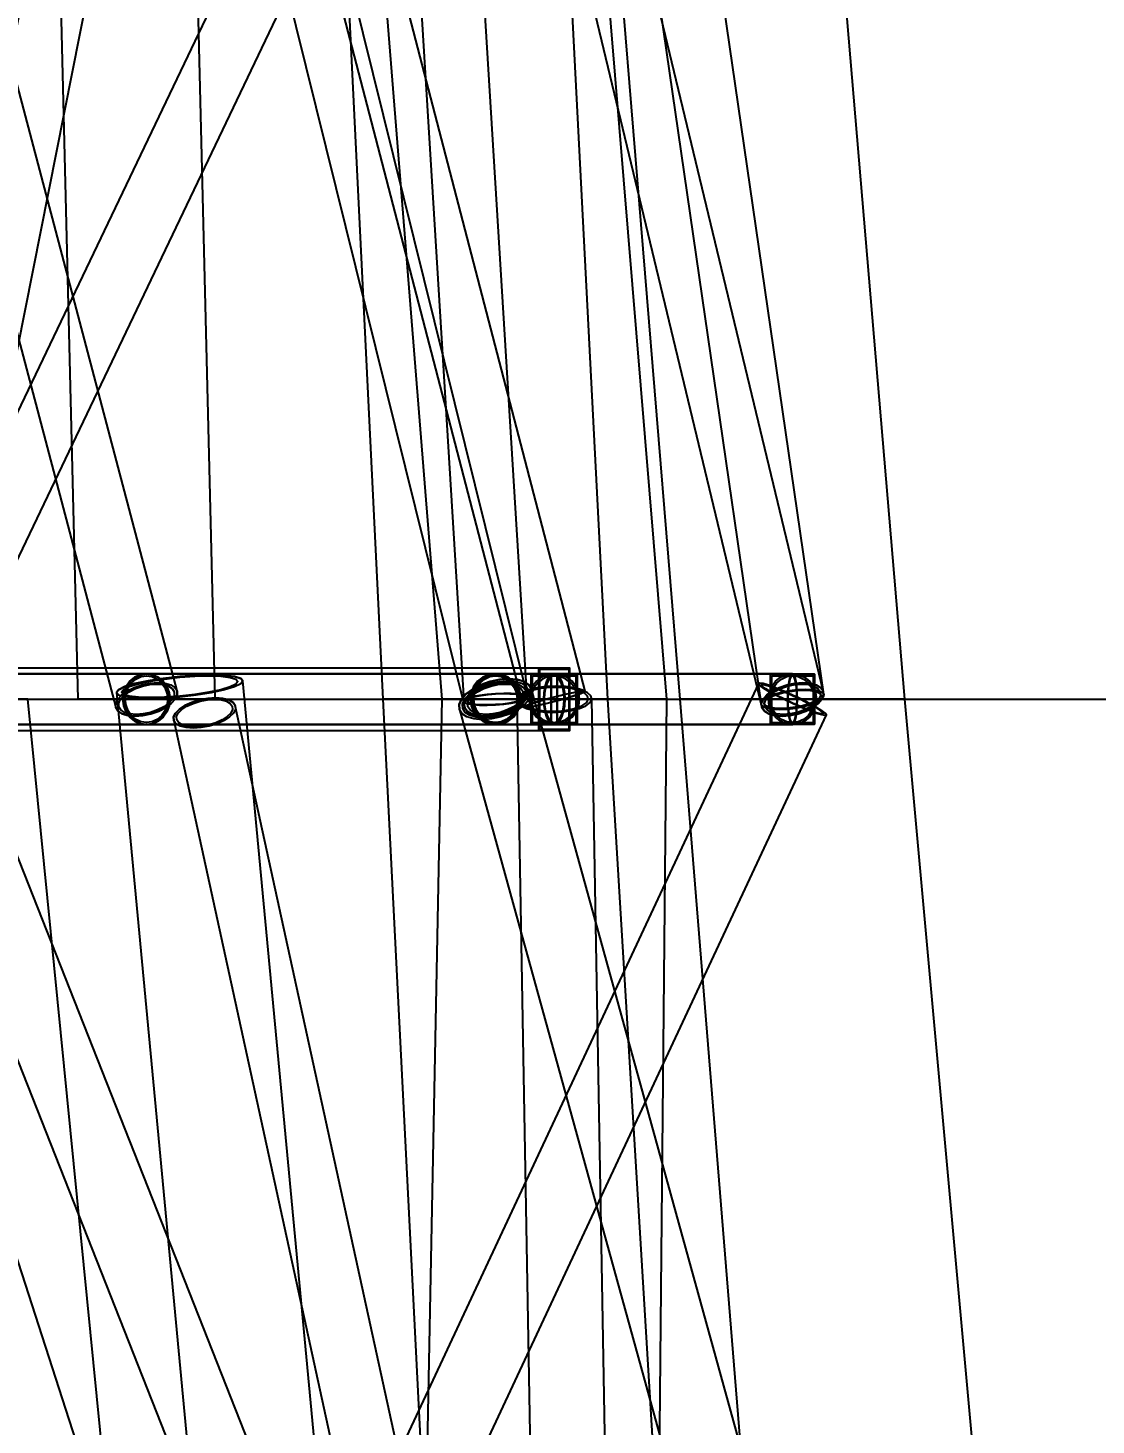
# Model space of a CAD drawing. Header units: millimetres. Extents: x -35150 to 1012618, y -518 to 497000.
# Drawn here: x 23409 to 31952, y 44193 to 55371 of the extents above; entities that cross this region are included whole.
import ezdxf

# ---------------------------------------------------------------- set-up
doc = ezdxf.new("R2010")
doc.units = ezdxf.units.MM
doc.layers.add('D-STR-DIM', color=7, linetype='Continuous', lineweight=13)
doc.layers.add('D-STR-STRC', color=7, linetype='Continuous', lineweight=25)
doc.styles.add('OpenSansCondensed-Light', font='OpenSansCondensed-Light.ttf')
doc.styles.add('TOWER_UNICODE', font='Arial Unicode.ttf')
doc.dimstyles.new('EZDXF', dxfattribs={"dimtxt": 0.25, "dimasz": 0.175, "dimexe": 0.375, "dimexo": 0.125, "dimgap": 0.1, "dimtad": 1, "dimlfac": 100, "dimzin": 12, "dimdsep": 46, "dimtxsty": 'OpenSansCondensed-Light', "dimblk": 'ARCHTICK', "dimcen": 2.5, "dimazin": 3, "dimtfac": 0.5, "dimtmove": 2, "dimatfit": 3})

# ---------------------------------------------------------------- blocks, each defined once
blk = doc.blocks.new('_ARCHTICK')
at = {"color": 0, "linetype": 'BYBLOCK', "const_width": 0.15}
blk.add_lwpolyline([(-0.5, -0.5), (0.5, 0.5)], dxfattribs=at)

msp = doc.modelspace()

# ---------------------------------------------------------------- linework, layer by layer
at = {"layer": 'D-STR-STRC'}
for points in [[(20869.8, 74936.4), (27373, 49936.4), (27381.3, 49933.9), (27405.9, 49935.9), (27445, 49942.4), (27495.9, 49952.7), (27555.2, 49966.3), (27618.8, 49982.1), (27682.4, 49999.2), (27741.7, 50016.3), (27792.7, 50032.4), (27831.7, 50046.2), (27856.3, 50056.8), (27864.7, 50063.6), (21361.6, 75063.6)], [(27218.6, 75049), (22257.6, 50049), (22266.1, 50040.8), (22291, 50029.8), (22330.6, 50016.8), (22382.2, 50002.6), (22442.3, 49988.3), (22506.8, 49974.8), (22571.3, 49963), (22631.4, 49953.7), (22683, 49947.5), (22722.6, 49945), (22747.5, 49946.2), (22756, 49951), (27717, 74951)], [(25357.5, 74984.9), (26894.9, 49984.9), (26903.5, 49973.8), (26928.8, 49964.6), (26969.1, 49957.7), (27021.6, 49953.7), (27082.8, 49952.9), (27148.4, 49955.3), (27214, 49960.7), (27275.2, 49968.8), (27327.7, 49979.1), (27368, 49990.7), (27393.3, 50003), (27401.9, 50015.1), (25864.5, 75015.1)], [(25644.8, 74959.4), (29273.7, 49959.4), (29288.7, 49942.6), (29319.7, 49929.7), (29364.7, 49921.6), (29420.5, 49918.8), (29483.4, 49921.6), (29549, 49929.7), (29613, 49942.6), (29670.9, 49959.4), (29718.7, 49979), (29753.4, 50000), (29772.3, 50021), (29774.4, 50040.6), (26145.5, 75040.6)], [(28251.9, 62610), (22277.9, 50110), (22280.9, 50098.7), (22299.2, 50080.5), (22331.7, 50057), (22376.1, 50029.5), (22429.4, 50000), (22488, 49970.5), (22547.9, 49943), (22605, 49919.5), (22655.4, 49901.3), (22695.7, 49890), (22723, 49886.1), (22735.7, 49890), (28709.7, 62390)], [(20813.9, 62433), (24112, 49933), (24129.6, 49905.2), (24162.6, 49883.9), (24209, 49870.5), (24265.4, 49865.9), (24328, 49870.5), (24392.6, 49883.9), (24454.8, 49905.2), (24510.3, 49933), (24555.4, 49965.3), (24586.9, 50000), (24602.8, 50034.7), (24601.9, 50067), (21303.8, 62567)], [(23805.1, 62432.7), (26903.7, 49932.7), (26923.1, 49904.9), (26957.8, 49883.5), (27005.4, 49870.1), (27062.9, 49865.5), (27126.1, 49870.1), (27190.9, 49883.5), (27252.8, 49904.9), (27307.5, 49932.7), (27351.4, 49965.2), (27381.5, 50000), (27395.7, 50034.8), (27393.1, 50067.3), (24294.5, 62567.3)], [(26273.3, 62432.9), (29279.5, 49932.9), (29299.5, 49905.1), (29334.8, 49883.7), (29383, 49870.3), (29440.8, 49865.7), (29504.3, 49870.3), (29569.1, 49883.7), (29630.9, 49905.1), (29685.3, 49932.9), (29728.8, 49965.2), (29758.4, 50000), (29771.9, 50034.8), (29768.6, 50067.1), (26762.4, 62567.1)], [(21135, 49796.8), (24356.9, 49796.8), (24404.5, 49803.7), (24448.9, 49824), (24486.9, 49856.3), (24516.2, 49898.4), (24534.5, 49947.4), (24540.8, 50000), (24534.5, 50052.6), (24516.2, 50101.6), (24486.9, 50143.7), (24448.9, 50176), (24404.5, 50196.3), (24356.9, 50203.2), (21135, 50203.2)], [(22506.8, 49796.8), (27618.8, 49796.8), (27641.2, 49803.7), (27662.1, 49824), (27680, 49856.3), (27693.8, 49898.4), (27702.5, 49947.4), (27705.4, 50000), (27702.5, 50052.6), (27693.8, 50101.6), (27680, 50143.7), (27662.1, 50176), (27641.2, 50196.3), (27618.8, 50203.2), (22506.8, 50203.2)], [(22506.8, 49796.8), (29524.1, 49796.8), (29533.7, 49803.7), (29542.7, 49824), (29550.4, 49856.3), (29556.3, 49898.4), (29560, 49947.4), (29561.3, 50000), (29560, 50052.6), (29556.3, 50101.6), (29550.4, 50143.7), (29542.7, 50176), (29533.7, 50196.3), (29524.1, 50203.2), (22506.8, 50203.2)], [(22506.8, 49796.8), (29524.1, 49796.8), (29533.7, 49803.7), (29542.7, 49824), (29550.4, 49856.3), (29556.3, 49898.4), (29560, 49947.4), (29561.3, 50000), (29560, 50052.6), (29556.3, 50101.6), (29550.4, 50143.7), (29542.7, 50176), (29533.7, 50196.3), (29524.1, 50203.2), (22506.8, 50203.2)], [(26314.6, 37546.4), (25128.1, 50146.4), (25110.8, 50166.1), (25060.3, 50181.3), (24979.9, 50190.9), (24875.2, 50194.3), (24753.2, 50191.4), (24622.3, 50182.2), (24491.3, 50167.4), (24369.4, 50148), (24264.6, 50125.3), (24184.2, 50100.9), (24133.7, 50076.5), (24116.4, 50053.6), (25303, 37453.6)], [(25819.5, 37784.1), (21872, 50015.3), (21854.9, 50046.1), (21822.4, 50069.8), (21776.8, 50084.6), (21721.1, 50089.7), (21659.1, 50084.6), (21595.1, 50069.8), (21533.5, 50046.1), (21478.3, 50015.3), (21433.4, 49979.4), (21401.9, 49940.9), (21385.9, 49902.4), (21386.4, 49866.5), (25333.9, 37635.3)], [(27716.4, 37605.2), (22786.6, 50105.2), (22778.1, 50117.3), (22751.2, 50121.4), (22707.6, 50117.3), (22650.3, 50105.2), (22583.3, 50085.9), (22511, 50060.7), (22438.4, 50031.4), (22370.5, 50000), (22311.9, 49968.6), (22266.6, 49939.3), (22237.6, 49914.1), (22227, 49894.8), (27156.8, 37394.8)], [(23954.7, 37374.4), (29796.2, 49874.4), (29787.1, 49887.4), (29760.2, 49908), (29717.1, 49935), (29660.9, 49966.3), (29595.4, 50000), (29525, 50033.7), (29454.5, 50065), (29388.8, 50092), (29332.3, 50112.6), (29288.9, 50125.6), (29261.5, 50130.1), (29252, 50125.6), (23410.5, 37625.6)], [(30886.2, 37581.7), (27437, 50081.7), (27416, 50115.6), (27376.7, 50141.5), (27321.9, 50157.9), (27255.3, 50163.4), (27181.3, 50157.9), (27105.2, 50141.5), (27031.9, 50115.6), (26966.6, 50081.7), (26913.7, 50042.3), (26876.8, 50000), (26858.4, 49957.7), (26859.8, 49918.3), (30308.9, 37418.3)], [(28140.7, 37500), (27918.5, 50000), (27911.7, 50027.2), (27885, 50052.6), (27840.1, 50074.4), (27780.2, 50091.1), (27709.3, 50101.6), (27632.2, 50105.2), (27554.1, 50101.6), (27480.5, 50091.1), (27416.4, 50074.4), (27366, 50052.6), (27332.8, 50027.2), (27319.1, 50000), (27541.4, 37500)], [(27705.4, 37860.4), (25067.1, 49949.9), (25048.9, 49975), (25015.1, 49994.2), (24968, 50006.2), (24910.9, 50010.3), (24847.7, 50006.2), (24782.7, 49994.2), (24720.2, 49975), (24664.6, 49949.9), (24619.6, 49920.8), (24588.4, 49889.5), (24572.9, 49858.3), (24574.4, 49829.1), (27212.7, 37739.6)]]:
    msp.add_lwpolyline(points, dxfattribs=at)
for points in [[(23501, 62500), (23806.9, 50000), (24906.9, 50000), (24598.6, 62500)], [(25634.4, 62500), (26248.4, 50000), (28048.4, 50000), (27401.3, 62500)], [(25716.3, 62500), (26718.8, 50000), (28518.8, 50000), (27483.3, 62500)], [(27597.3, 62500), (28624.1, 50000), (30424.1, 50000), (29364.3, 62500)], [(5244.4, 49750), (27743.8, 49750), (27743.8, 50250), (5244.4, 50250)], [(13803.1, 49800), (27643, 49800), (27643, 50200), (13803.1, 50200)], [(21994.9, 49800), (27802.8, 49800), (27802.8, 50200), (21994.9, 50200)], [(22002.2, 49800), (29700.9, 49800), (29700.9, 50200), (22002.2, 50200)], [(24622.3, 50017.8), (24491.3, 50008.6), (24369.4, 50005.7), (24264.6, 50009.1), (24184.2, 50018.7), (24133.7, 50033.9), (24116.4, 50053.6), (24133.7, 50076.5), (24184.2, 50100.9), (24264.6, 50125.3), (24369.4, 50148), (24491.3, 50167.4), (24622.3, 50182.2), (24753.2, 50191.4), (24875.2, 50194.3), (24979.9, 50190.9), (25060.3, 50181.3), (25110.8, 50166.1), (25128.1, 50146.4), (25110.8, 50123.5), (25060.3, 50099.1), (24979.9, 50074.7), (24875.2, 50052), (24753.2, 50032.6)], [(24168.8, 50000), (24175.2, 49947.4), (24194, 49898.4), (24223.9, 49856.3), (24262.9, 49824), (24308.2, 49803.7), (24356.9, 49796.8), (27148.4, 49796.8), (27197.1, 49803.7), (27242.5, 49824), (27281.4, 49856.3), (27311.3, 49898.4), (27330.1, 49947.4), (27336.6, 50000), (27330.1, 50052.6), (27311.3, 50101.6), (27281.4, 50143.7), (27242.5, 50176), (27197.1, 50196.3), (27148.4, 50203.2), (24356.9, 50203.2), (24308.2, 50196.3), (24262.9, 50176), (24223.9, 50143.7), (24194, 50101.6), (24175.2, 50052.6)], [(24545.1, 50000), (24538.7, 49947.4), (24519.9, 49898.4), (24490, 49856.3), (24451, 49824), (24405.6, 49803.7), (24356.9, 49796.8), (24308.2, 49803.7), (24262.9, 49824), (24223.9, 49856.3), (24194, 49898.4), (24175.2, 49947.4), (24168.8, 50000), (24175.2, 50052.6), (24194, 50101.6), (24223.9, 50143.7), (24262.9, 50176), (24308.2, 50196.3), (24356.9, 50203.2), (24405.6, 50196.3), (24451, 50176), (24490, 50143.7), (24519.9, 50101.6), (24538.7, 50052.6)], [(24540.8, 50000), (24534.5, 49947.4), (24516.2, 49898.4), (24486.9, 49856.3), (24448.9, 49824), (24404.5, 49803.7), (24356.9, 49796.8), (24309.4, 49803.7), (24265, 49824), (24226.9, 49856.3), (24197.7, 49898.4), (24179.4, 49947.4), (24173.1, 50000), (24179.4, 50052.6), (24197.7, 50101.6), (24226.9, 50143.7), (24265, 50176), (24309.4, 50196.3), (24356.9, 50203.2), (24404.5, 50196.3), (24448.9, 50176), (24486.9, 50143.7), (24516.2, 50101.6), (24534.5, 50052.6)], [(26945.9, 50000), (26952.8, 49947.4), (26973, 49898.4), (27005.2, 49856.3), (27047.2, 49824), (27096, 49803.7), (27148.4, 49796.8), (27618.8, 49796.8), (27671.2, 49803.7), (27720.1, 49824), (27762, 49856.3), (27794.2, 49898.4), (27814.4, 49947.4), (27821.3, 50000), (27814.4, 50052.6), (27794.2, 50101.6), (27762, 50143.7), (27720.1, 50176), (27671.2, 50196.3), (27618.8, 50203.2), (27148.4, 50203.2), (27096, 50196.3), (27047.2, 50176), (27005.2, 50143.7), (26973, 50101.6), (26952.8, 50052.6)], [(26945.9, 50000), (26952.8, 49947.4), (26973, 49898.4), (27005.2, 49856.3), (27047.2, 49824), (27096, 49803.7), (27148.4, 49796.8), (27200.8, 49803.7), (27249.7, 49824), (27291.6, 49856.3), (27323.8, 49898.4), (27344, 49947.4), (27350.9, 50000), (27344, 50052.6), (27323.8, 50101.6), (27291.6, 50143.7), (27249.7, 50176), (27200.8, 50196.3), (27148.4, 50203.2), (27096, 50196.3), (27047.2, 50176), (27005.2, 50143.7), (26973, 50101.6), (26952.8, 50052.6)], [(26956.8, 50000), (26963.3, 49947.4), (26982.5, 49898.4), (27012.9, 49856.3), (27052.6, 49824), (27098.8, 49803.7), (27148.4, 49796.8), (29524.1, 49796.8), (29573.7, 49803.7), (29619.9, 49824), (29659.6, 49856.3), (29690, 49898.4), (29709.2, 49947.4), (29715.7, 50000), (29709.2, 50052.6), (29690, 50101.6), (29659.6, 50143.7), (29619.9, 50176), (29573.7, 50196.3), (29524.1, 50203.2), (27148.4, 50203.2), (27098.8, 50196.3), (27052.6, 50176), (27012.9, 50143.7), (26982.5, 50101.6), (26963.3, 50052.6)], [(27340, 50000), (27333.5, 49947.4), (27314.4, 49898.4), (27283.9, 49856.3), (27244.2, 49824), (27198, 49803.7), (27148.4, 49796.8), (27098.8, 49803.7), (27052.6, 49824), (27012.9, 49856.3), (26982.5, 49898.4), (26963.3, 49947.4), (26956.8, 50000), (26963.3, 50052.6), (26982.5, 50101.6), (27012.9, 50143.7), (27052.6, 50176), (27098.8, 50196.3), (27148.4, 50203.2), (27198, 50196.3), (27244.2, 50176), (27283.9, 50143.7), (27314.4, 50101.6), (27333.5, 50052.6)], [(26956.8, 50000), (26963.3, 49947.4), (26982.5, 49898.4), (27012.9, 49856.3), (27052.6, 49824), (27098.8, 49803.7), (27148.4, 49796.8), (29524.1, 49796.8), (29573.7, 49803.7), (29619.9, 49824), (29659.6, 49856.3), (29690, 49898.4), (29709.2, 49947.4), (29715.7, 50000), (29709.2, 50052.6), (29690, 50101.6), (29659.6, 50143.7), (29619.9, 50176), (29573.7, 50196.3), (29524.1, 50203.2), (27148.4, 50203.2), (27098.8, 50196.3), (27052.6, 50176), (27012.9, 50143.7), (26982.5, 50101.6), (26963.3, 50052.6)], [(27340, 50000), (27333.5, 49947.4), (27314.4, 49898.4), (27283.9, 49856.3), (27244.2, 49824), (27198, 49803.7), (27148.4, 49796.8), (27098.8, 49803.7), (27052.6, 49824), (27012.9, 49856.3), (26982.5, 49898.4), (26963.3, 49947.4), (26956.8, 50000), (26963.3, 50052.6), (26982.5, 50101.6), (27012.9, 50143.7), (27052.6, 50176), (27098.8, 50196.3), (27148.4, 50203.2), (27198, 50196.3), (27244.2, 50176), (27283.9, 50143.7), (27314.4, 50101.6), (27333.5, 50052.6)], [(27336.6, 50000), (27330.1, 49947.4), (27311.3, 49898.4), (27281.4, 49856.3), (27242.5, 49824), (27197.1, 49803.7), (27148.4, 49796.8), (27099.7, 49803.7), (27054.3, 49824), (27015.4, 49856.3), (26985.5, 49898.4), (26966.7, 49947.4), (26960.3, 50000), (26966.7, 50052.6), (26985.5, 50101.6), (27015.4, 50143.7), (27054.3, 50176), (27099.7, 50196.3), (27148.4, 50203.2), (27197.1, 50196.3), (27242.5, 50176), (27281.4, 50143.7), (27311.3, 50101.6), (27330.1, 50052.6)], [(27416.3, 50000), (27423.2, 49947.4), (27443.4, 49898.4), (27475.6, 49856.3), (27517.6, 49824), (27566.4, 49803.7), (27618.8, 49796.8), (27671.2, 49803.7), (27720.1, 49824), (27762, 49856.3), (27794.2, 49898.4), (27814.4, 49947.4), (27821.3, 50000), (27814.4, 50052.6), (27794.2, 50101.6), (27762, 50143.7), (27720.1, 50176), (27671.2, 50196.3), (27618.8, 50203.2), (27566.4, 50196.3), (27517.6, 50176), (27475.6, 50143.7), (27443.4, 50101.6), (27423.2, 50052.6)], [(27434.8, 50200), (27802.8, 50200), (27802.8, 49800), (27434.8, 49800)], [(27743.8, 50250), (27493.8, 50250), (27493.8, 49750), (27743.8, 49750)], [(27737.8, 50238), (27499.8, 50238), (27499.8, 49762), (27737.8, 49762)], [(27532.2, 50000), (27535.2, 49947.4), (27543.8, 49898.4), (27557.6, 49856.3), (27575.5, 49824), (27596.4, 49803.7), (27618.8, 49796.8), (27641.2, 49803.7), (27662.1, 49824), (27680, 49856.3), (27693.8, 49898.4), (27702.5, 49947.4), (27705.4, 50000), (27702.5, 50052.6), (27693.8, 50101.6), (27680, 50143.7), (27662.1, 50176), (27641.2, 50196.3), (27618.8, 50203.2), (27596.4, 50196.3), (27575.5, 50176), (27557.6, 50143.7), (27543.8, 50101.6), (27535.2, 50052.6)], [(27594.6, 50200), (27643, 50200), (27643, 49800), (27594.6, 49800)], [(29715.7, 50000), (29709.2, 49947.4), (29690, 49898.4), (29659.6, 49856.3), (29619.9, 49824), (29573.7, 49803.7), (29524.1, 49796.8), (29474.5, 49803.7), (29428.3, 49824), (29388.6, 49856.3), (29358.1, 49898.4), (29339, 49947.4), (29332.4, 50000), (29339, 50052.6), (29358.1, 50101.6), (29388.6, 50143.7), (29428.3, 50176), (29474.5, 50196.3), (29524.1, 50203.2), (29573.7, 50196.3), (29619.9, 50176), (29659.6, 50143.7), (29690, 50101.6), (29709.2, 50052.6)], [(29715.7, 50000), (29709.2, 49947.4), (29690, 49898.4), (29659.6, 49856.3), (29619.9, 49824), (29573.7, 49803.7), (29524.1, 49796.8), (29474.5, 49803.7), (29428.3, 49824), (29388.6, 49856.3), (29358.1, 49898.4), (29339, 49947.4), (29332.4, 50000), (29339, 50052.6), (29358.1, 50101.6), (29388.6, 50143.7), (29428.3, 50176), (29474.5, 50196.3), (29524.1, 50203.2), (29573.7, 50196.3), (29619.9, 50176), (29659.6, 50143.7), (29690, 50101.6), (29709.2, 50052.6)], [(29347.3, 50200), (29700.9, 50200), (29700.9, 49800), (29347.3, 49800)], [(29561.3, 50000), (29560, 49947.4), (29556.3, 49898.4), (29550.4, 49856.3), (29542.7, 49824), (29533.7, 49803.7), (29524.1, 49796.8), (29514.4, 49803.7), (29505.4, 49824), (29497.7, 49856.3), (29491.8, 49898.4), (29488.1, 49947.4), (29486.8, 50000), (29488.1, 50052.6), (29491.8, 50101.6), (29497.7, 50143.7), (29505.4, 50176), (29514.4, 50196.3), (29524.1, 50203.2), (29533.7, 50196.3), (29542.7, 50176), (29550.4, 50143.7), (29556.3, 50101.6), (29560, 50052.6)], [(29561.3, 50000), (29560, 49947.4), (29556.3, 49898.4), (29550.4, 49856.3), (29542.7, 49824), (29533.7, 49803.7), (29524.1, 49796.8), (29514.4, 49803.7), (29505.4, 49824), (29497.7, 49856.3), (29491.8, 49898.4), (29488.1, 49947.4), (29486.8, 50000), (29488.1, 50052.6), (29491.8, 50101.6), (29497.7, 50143.7), (29505.4, 50176), (29514.4, 50196.3), (29524.1, 50203.2), (29533.7, 50196.3), (29542.7, 50176), (29550.4, 50143.7), (29556.3, 50101.6), (29560, 50052.6)], [(24586.9, 50000), (24555.4, 49965.3), (24510.3, 49933), (24454.8, 49905.2), (24392.6, 49883.9), (24328, 49870.5), (24265.4, 49865.9), (24209, 49870.5), (24162.6, 49883.9), (24129.6, 49905.2), (24112, 49933), (24111.1, 49965.3), (24127, 50000), (24158.5, 50034.7), (24203.6, 50067), (24259.1, 50094.8), (24321.3, 50116.1), (24385.9, 50129.5), (24448.5, 50134.1), (24504.9, 50129.5), (24551.2, 50116.1), (24584.3, 50094.8), (24601.9, 50067), (24602.8, 50034.7)], [(24564.3, 50000), (24535.8, 49968.7), (24495.2, 49939.6), (24445.2, 49914.5), (24389.1, 49895.3), (24330.8, 49883.2), (24274.4, 49879.1), (24223.5, 49883.2), (24181.8, 49895.3), (24151.9, 49914.5), (24136.1, 49939.6), (24135.3, 49968.7), (24149.6, 50000), (24178, 50031.3), (24218.7, 50060.4), (24268.7, 50085.5), (24324.8, 50104.7), (24383, 50116.8), (24439.5, 50120.9), (24490.4, 50116.8), (24532.1, 50104.7), (24561.9, 50085.5), (24577.8, 50060.4), (24578.6, 50031.3)], [(24622.3, 50024.3), (24501.7, 50015.8), (24389.3, 50013.1), (24292.8, 50016.3), (24218.7, 50025.1), (24172.1, 50039.1), (24156.3, 50057.3), (24172.1, 50078.3), (24218.7, 50100.8), (24292.8, 50123.3), (24389.3, 50144.2), (24501.7, 50162.1), (24622.3, 50175.7), (24742.9, 50184.2), (24855.3, 50186.9), (24951.8, 50183.7), (25025.8, 50174.9), (25072.4, 50160.9), (25088.3, 50142.7), (25072.4, 50121.7), (25025.8, 50099.2), (24951.8, 50076.7), (24855.3, 50055.8), (24742.9, 50037.9)], [(24530.3, 50000), (24524.4, 49951.5), (24507.1, 49906.4), (24479.5, 49867.6), (24443.6, 49837.9), (24401.8, 49819.2), (24356.9, 49812.8), (24312.1, 49819.2), (24270.3, 49837.9), (24234.4, 49867.6), (24206.8, 49906.4), (24189.5, 49951.5), (24183.6, 50000), (24189.5, 50048.5), (24206.8, 50093.6), (24234.4, 50132.4), (24270.3, 50162.1), (24312.1, 50180.8), (24356.9, 50187.2), (24401.8, 50180.8), (24443.6, 50162.1), (24479.5, 50132.4), (24507.1, 50093.6), (24524.4, 50048.5)], [(24526.3, 50000), (24520.5, 49951.5), (24503.6, 49906.4), (24476.7, 49867.6), (24441.6, 49837.9), (24400.8, 49819.2), (24356.9, 49812.8), (24313.1, 49819.2), (24272.3, 49837.9), (24237.2, 49867.6), (24210.3, 49906.4), (24193.3, 49951.5), (24187.6, 50000), (24193.3, 50048.5), (24210.3, 50093.6), (24237.2, 50132.4), (24272.3, 50162.1), (24313.1, 50180.8), (24356.9, 50187.2), (24400.8, 50180.8), (24441.6, 50162.1), (24476.7, 50132.4), (24503.6, 50093.6), (24520.5, 50048.5)], [(27420, 50000), (27383.1, 49957.7), (27330.2, 49918.3), (27264.9, 49884.4), (27191.7, 49858.5), (27115.5, 49842.1), (27041.5, 49836.6), (26974.9, 49842.1), (26920.1, 49858.5), (26880.8, 49884.4), (26859.8, 49918.3), (26858.4, 49957.7), (26876.8, 50000), (26913.7, 50042.3), (26966.6, 50081.7), (27031.9, 50115.6), (27105.2, 50141.5), (27181.3, 50157.9), (27255.3, 50163.4), (27321.9, 50157.9), (27376.7, 50141.5), (27416, 50115.6), (27437, 50081.7), (27438.4, 50042.3)], [(27394.6, 50000), (27361.2, 49961.7), (27313.2, 49925.9), (27254, 49895.2), (27187.6, 49871.7), (27118.5, 49856.9), (27051.5, 49851.8), (26991.1, 49856.9), (26941.4, 49871.7), (26905.8, 49895.2), (26886.7, 49925.9), (26885.5, 49961.7), (26902.2, 50000), (26935.6, 50038.3), (26983.6, 50074.1), (27042.8, 50104.8), (27109.2, 50128.3), (27178.3, 50143.1), (27245.3, 50148.2), (27305.7, 50143.1), (27355.4, 50128.3), (27391, 50104.8), (27410.1, 50074.1), (27411.3, 50038.3)], [(27381.5, 50000), (27351.4, 49965.2), (27307.5, 49932.7), (27252.8, 49904.9), (27190.9, 49883.5), (27126.1, 49870.1), (27062.9, 49865.5), (27005.4, 49870.1), (26957.8, 49883.5), (26923.1, 49904.9), (26903.7, 49932.7), (26901.1, 49965.2), (26915.3, 50000), (26945.4, 50034.8), (26989.3, 50067.3), (27044.1, 50095.1), (27105.9, 50116.5), (27170.7, 50129.9), (27234, 50134.5), (27291.4, 50129.9), (27339.1, 50116.5), (27373.7, 50095.1), (27393.1, 50067.3), (27395.7, 50034.8)], [(27358.6, 50000), (27331.5, 49968.6), (27291.9, 49939.4), (27242.5, 49914.2), (27186.7, 49895), (27128.3, 49882.9), (27071.3, 49878.7), (27019.5, 49882.9), (26976.5, 49895), (26945.3, 49914.2), (26927.8, 49939.4), (26925.4, 49968.6), (26938.2, 50000), (26965.4, 50031.4), (27005, 50060.6), (27054.3, 50085.8), (27110.1, 50105), (27168.5, 50117.1), (27225.5, 50121.3), (27277.3, 50117.1), (27320.3, 50105), (27351.6, 50085.8), (27369, 50060.6), (27371.4, 50031.4)], [(26961.9, 50000), (26968.2, 49951.5), (26986.8, 49906.4), (27016.5, 49867.6), (27055.1, 49837.9), (27100.1, 49819.2), (27148.4, 49812.8), (27196.7, 49819.2), (27241.7, 49837.9), (27280.3, 49867.6), (27310, 49906.4), (27328.6, 49951.5), (27335, 50000), (27328.6, 50048.5), (27310, 50093.6), (27280.3, 50132.4), (27241.7, 50162.1), (27196.7, 50180.8), (27148.4, 50187.2), (27100.1, 50180.8), (27055.1, 50162.1), (27016.5, 50132.4), (26986.8, 50093.6), (26968.2, 50048.5)], [(27324.9, 50000), (27318.9, 49951.5), (27301.3, 49906.4), (27273.2, 49867.6), (27236.7, 49837.9), (27194.1, 49819.2), (27148.4, 49812.8), (27102.7, 49819.2), (27060.1, 49837.9), (27023.6, 49867.6), (26995.5, 49906.4), (26977.9, 49951.5), (26971.9, 50000), (26977.9, 50048.5), (26995.5, 50093.6), (27023.6, 50132.4), (27060.1, 50162.1), (27102.7, 50180.8), (27148.4, 50187.2), (27194.1, 50180.8), (27236.7, 50162.1), (27273.2, 50132.4), (27301.3, 50093.6), (27318.9, 50048.5)], [(27324.9, 50000), (27318.9, 49951.5), (27301.3, 49906.4), (27273.2, 49867.6), (27236.7, 49837.9), (27194.1, 49819.2), (27148.4, 49812.8), (27102.7, 49819.2), (27060.1, 49837.9), (27023.6, 49867.6), (26995.5, 49906.4), (26977.9, 49951.5), (26971.9, 50000), (26977.9, 50048.5), (26995.5, 50093.6), (27023.6, 50132.4), (27060.1, 50162.1), (27102.7, 50180.8), (27148.4, 50187.2), (27194.1, 50180.8), (27236.7, 50162.1), (27273.2, 50132.4), (27301.3, 50093.6), (27318.9, 50048.5)], [(27321.7, 50000), (27315.8, 49951.5), (27298.5, 49906.4), (27271, 49867.6), (27235.1, 49837.9), (27193.3, 49819.2), (27148.4, 49812.8), (27103.5, 49819.2), (27061.7, 49837.9), (27025.8, 49867.6), (26998.3, 49906.4), (26981, 49951.5), (26975.1, 50000), (26981, 50048.5), (26998.3, 50093.6), (27025.8, 50132.4), (27061.7, 50162.1), (27103.5, 50180.8), (27148.4, 50187.2), (27193.3, 50180.8), (27235.1, 50162.1), (27271, 50132.4), (27298.5, 50093.6), (27315.8, 50048.5)], [(27319.1, 50000), (27325.9, 49972.8), (27352.6, 49947.4), (27397.5, 49925.6), (27457.4, 49908.9), (27528.4, 49898.4), (27605.5, 49894.8), (27683.5, 49898.4), (27757.1, 49908.9), (27821.3, 49925.6), (27871.7, 49947.4), (27904.8, 49972.8), (27918.5, 50000), (27911.7, 50027.2), (27885, 50052.6), (27840.1, 50074.4), (27780.2, 50091.1), (27709.3, 50101.6), (27632.2, 50105.2), (27554.1, 50101.6), (27480.5, 50091.1), (27416.4, 50074.4), (27366, 50052.6), (27332.8, 50027.2)], [(27347.1, 50000), (27353.2, 49975.3), (27377.5, 49952.3), (27418.1, 49932.6), (27472.5, 49917.4), (27536.8, 49907.9), (27606.7, 49904.7), (27677.4, 49907.9), (27744.2, 49917.4), (27802.4, 49932.6), (27848.1, 49952.3), (27878.1, 49975.3), (27890.5, 50000), (27884.4, 50024.7), (27860.2, 50047.7), (27819.5, 50067.4), (27765.1, 50082.6), (27700.8, 50092.1), (27630.9, 50095.3), (27560.2, 50092.1), (27493.4, 50082.6), (27435.2, 50067.4), (27389.6, 50047.7), (27359.5, 50024.7)], [(27432.3, 50000), (27438.6, 49951.5), (27457.3, 49906.4), (27486.9, 49867.6), (27525.5, 49837.9), (27570.5, 49819.2), (27618.8, 49812.8), (27667.1, 49819.2), (27712.1, 49837.9), (27750.7, 49867.6), (27780.4, 49906.4), (27799, 49951.5), (27805.4, 50000), (27799, 50048.5), (27780.4, 50093.6), (27750.7, 50132.4), (27712.1, 50162.1), (27667.1, 50180.8), (27618.8, 50187.2), (27570.5, 50180.8), (27525.5, 50162.1), (27486.9, 50132.4), (27457.3, 50093.6), (27438.6, 50048.5)], [(27445.8, 50188), (27791.8, 50188), (27791.8, 49812), (27445.8, 49812)], [(27539, 50000), (27541.7, 49951.5), (27549.7, 49906.4), (27562.4, 49867.6), (27578.9, 49837.9), (27598.2, 49819.2), (27618.8, 49812.8), (27639.5, 49819.2), (27658.7, 49837.9), (27675.2, 49867.6), (27687.9, 49906.4), (27695.9, 49951.5), (27698.6, 50000), (27695.9, 50048.5), (27687.9, 50093.6), (27675.2, 50132.4), (27658.7, 50162.1), (27639.5, 50180.8), (27618.8, 50187.2), (27598.2, 50180.8), (27578.9, 50162.1), (27562.4, 50132.4), (27549.7, 50093.6), (27541.7, 50048.5)], [(27596.1, 50188), (27641.6, 50188), (27641.6, 49812), (27596.1, 49812)], [(29595.4, 50000), (29660.9, 49966.3), (29717.1, 49935), (29760.2, 49908), (29787.1, 49887.4), (29796.2, 49874.4), (29786.7, 49869.9), (29759.3, 49874.4), (29715.8, 49887.4), (29659.3, 49908), (29593.6, 49935), (29523.2, 49966.3), (29452.8, 50000), (29387.2, 50033.7), (29331, 50065), (29288, 50092), (29261, 50112.6), (29252, 50125.6), (29261.5, 50130.1), (29288.9, 50125.6), (29332.3, 50112.6), (29388.8, 50092), (29454.5, 50065), (29525, 50033.7)], [(29753.4, 50000), (29718.7, 49979), (29670.9, 49959.4), (29613, 49942.6), (29549, 49929.7), (29483.4, 49921.6), (29420.5, 49918.8), (29364.7, 49921.6), (29319.7, 49929.7), (29288.7, 49942.6), (29273.7, 49959.4), (29275.8, 49979), (29294.8, 50000), (29329.4, 50021), (29377.3, 50040.6), (29435.2, 50057.4), (29499.1, 50070.3), (29564.7, 50078.4), (29627.6, 50081.2), (29683.4, 50078.4), (29728.4, 50070.3), (29759.4, 50057.4), (29774.4, 50040.6), (29772.3, 50021)], [(29758.4, 50000), (29728.8, 49965.2), (29685.3, 49932.9), (29630.9, 49905.1), (29569.1, 49883.7), (29504.3, 49870.3), (29440.8, 49865.7), (29383, 49870.3), (29334.8, 49883.7), (29299.5, 49905.1), (29279.5, 49932.9), (29276.2, 49965.2), (29289.8, 50000), (29319.3, 50034.8), (29362.8, 50067.1), (29417.3, 50094.9), (29479, 50116.3), (29543.9, 50129.7), (29607.3, 50134.3), (29665.1, 50129.7), (29713.3, 50116.3), (29748.6, 50094.9), (29768.6, 50067.1), (29771.9, 50034.8)], [(29588.7, 50000), (29648.1, 49969.5), (29699.1, 49941), (29738.1, 49916.6), (29762.6, 49897.9), (29770.8, 49886.1), (29762.2, 49882.1), (29737.3, 49886.1), (29697.9, 49897.9), (29646.7, 49916.6), (29587.1, 49941), (29523.2, 49969.5), (29459.4, 50000), (29400, 50030.5), (29349, 50059), (29310, 50083.4), (29285.6, 50102.1), (29277.4, 50113.9), (29286, 50117.9), (29310.8, 50113.9), (29350.2, 50102.1), (29401.4, 50083.4), (29461, 50059), (29524.9, 50030.5)], [(29735.3, 50000), (29708.7, 49968.7), (29669.5, 49939.5), (29620.3, 49914.4), (29564.7, 49895.2), (29506.2, 49883.1), (29449, 49878.9), (29396.9, 49883.1), (29353.4, 49895.2), (29321.6, 49914.4), (29303.6, 49939.5), (29300.6, 49968.7), (29312.8, 50000), (29339.5, 50031.3), (29378.7, 50060.5), (29427.8, 50085.6), (29483.5, 50104.8), (29541.9, 50116.9), (29599.1, 50121.1), (29651.2, 50116.9), (29694.7, 50104.8), (29726.5, 50085.6), (29744.5, 50060.5), (29747.5, 50031.3)], [(29700.6, 50000), (29694.6, 49951.5), (29676.9, 49906.4), (29648.9, 49867.6), (29612.3, 49837.9), (29569.8, 49819.2), (29524.1, 49812.8), (29478.4, 49819.2), (29435.8, 49837.9), (29399.2, 49867.6), (29371.2, 49906.4), (29353.6, 49951.5), (29347.5, 50000), (29353.6, 50048.5), (29371.2, 50093.6), (29399.2, 50132.4), (29435.8, 50162.1), (29478.4, 50180.8), (29524.1, 50187.2), (29569.8, 50180.8), (29612.3, 50162.1), (29648.9, 50132.4), (29676.9, 50093.6), (29694.6, 50048.5)], [(29700.6, 50000), (29694.6, 49951.5), (29676.9, 49906.4), (29648.9, 49867.6), (29612.3, 49837.9), (29569.8, 49819.2), (29524.1, 49812.8), (29478.4, 49819.2), (29435.8, 49837.9), (29399.2, 49867.6), (29371.2, 49906.4), (29353.6, 49951.5), (29347.5, 50000), (29353.6, 50048.5), (29371.2, 50093.6), (29399.2, 50132.4), (29435.8, 50162.1), (29478.4, 50180.8), (29524.1, 50187.2), (29569.8, 50180.8), (29612.3, 50162.1), (29648.9, 50132.4), (29676.9, 50093.6), (29694.6, 50048.5)], [(29357.9, 50188), (29690.2, 50188), (29690.2, 49812), (29357.9, 49812)], [(29558.4, 50000), (29557.2, 49951.5), (29553.8, 49906.4), (29548.3, 49867.6), (29541.2, 49837.9), (29532.9, 49819.2), (29524.1, 49812.8), (29515.2, 49819.2), (29506.9, 49837.9), (29499.8, 49867.6), (29494.4, 49906.4), (29490.9, 49951.5), (29489.8, 50000), (29490.9, 50048.5), (29494.4, 50093.6), (29499.8, 50132.4), (29506.9, 50162.1), (29515.2, 50180.8), (29524.1, 50187.2), (29532.9, 50180.8), (29541.2, 50162.1), (29548.3, 50132.4), (29553.8, 50093.6), (29557.2, 50048.5)], [(29558.4, 50000), (29557.2, 49951.5), (29553.8, 49906.4), (29548.3, 49867.6), (29541.2, 49837.9), (29532.9, 49819.2), (29524.1, 49812.8), (29515.2, 49819.2), (29506.9, 49837.9), (29499.8, 49867.6), (29494.4, 49906.4), (29490.9, 49951.5), (29489.8, 50000), (29490.9, 50048.5), (29494.4, 50093.6), (29499.8, 50132.4), (29506.9, 50162.1), (29515.2, 50180.8), (29524.1, 50187.2), (29532.9, 50180.8), (29541.2, 50162.1), (29548.3, 50132.4), (29553.8, 50093.6), (29557.2, 50048.5)], [(21606.8, 50000), (22720.1, 37500), (24645.1, 37500), (23406.8, 50000)], [(24906.9, 50000), (24888.2, 50000), (24833.3, 50000), (24745.9, 50000), (24631.9, 50000), (24499.3, 50000), (24356.9, 50000), (24214.6, 50000), (24081.9, 50000), (23968, 50000), (23880.6, 50000), (23825.7, 50000), (23806.9, 50000), (23825.7, 50000), (23880.6, 50000), (23968, 50000), (24081.9, 50000), (24214.6, 50000), (24356.9, 50000), (24499.3, 50000), (24631.9, 50000), (24745.9, 50000), (24833.3, 50000), (24888.2, 50000)], [(24881.9, 50000), (24864.1, 50000), (24811.6, 50000), (24728.2, 50000), (24619.4, 50000), (24492.8, 50000), (24356.9, 50000), (24221.1, 50000), (24094.4, 50000), (23985.7, 50000), (23902.3, 50000), (23849.8, 50000), (23831.9, 50000), (23849.8, 50000), (23902.3, 50000), (23985.7, 50000), (24094.4, 50000), (24221.1, 50000), (24356.9, 50000), (24492.8, 50000), (24619.4, 50000), (24728.2, 50000), (24811.6, 50000), (24864.1, 50000)], [(25053.1, 49889.5), (25021.9, 49858.3), (24976.9, 49829.1), (24921.3, 49804.1), (24858.8, 49784.9), (24793.8, 49772.9), (24730.6, 49768.7), (24673.5, 49772.9), (24626.5, 49784.9), (24592.7, 49804.1), (24574.4, 49829.1), (24572.9, 49858.3), (24588.4, 49889.5), (24619.6, 49920.8), (24664.6, 49949.9), (24720.2, 49975), (24782.7, 49994.2), (24847.7, 50006.2), (24910.9, 50010.3), (24968, 50006.2), (25015.1, 49994.2), (25048.9, 49975), (25067.1, 49949.9), (25068.6, 49920.8)], [(25030.3, 49889.5), (25002.1, 49861.3), (24961.5, 49835.1), (24911.4, 49812.5), (24855.1, 49795.2), (24796.4, 49784.3), (24739.4, 49780.6), (24688, 49784.3), (24645.6, 49795.2), (24615.1, 49812.5), (24598.7, 49835.1), (24597.3, 49861.3), (24611.2, 49889.5), (24639.4, 49917.7), (24680, 49944), (24730.1, 49966.5), (24786.4, 49983.9), (24845.1, 49994.7), (24902.1, 49998.4), (24953.5, 49994.7), (24995.9, 49983.9), (25026.4, 49966.5), (25042.9, 49944), (25044.2, 49917.7)], [(26248.4, 50000), (26878.5, 37500), (28803.5, 37500), (28048.4, 50000)], [(28048.4, 50000), (28017.7, 50000), (27927.8, 50000), (27784.8, 50000), (27598.4, 50000), (27381.3, 50000), (27148.4, 50000), (26915.5, 50000), (26698.4, 50000), (26512, 50000), (26369, 50000), (26279.1, 50000), (26248.4, 50000), (26279.1, 50000), (26369, 50000), (26512, 50000), (26698.4, 50000), (26915.5, 50000), (27148.4, 50000), (27381.3, 50000), (27598.4, 50000), (27784.8, 50000), (27927.8, 50000), (28017.7, 50000)], [(26474.1, 37500), (28399.1, 37500), (28518.8, 50000), (26718.8, 50000)], [(28518.8, 50000), (28488.1, 50000), (28398.2, 50000), (28255.2, 50000), (28068.8, 50000), (27851.7, 50000), (27618.8, 50000), (27385.9, 50000), (27168.8, 50000), (26982.4, 50000), (26839.4, 50000), (26749.5, 50000), (26718.8, 50000), (26749.5, 50000), (26839.4, 50000), (26982.4, 50000), (27168.8, 50000), (27385.9, 50000), (27618.8, 50000), (27851.7, 50000), (28068.8, 50000), (28255.2, 50000), (28398.2, 50000), (28488.1, 50000)], [(27148.4, 50044.7), (27082.8, 50039.3), (27021.6, 50031.2), (26969.1, 50020.9), (26928.8, 50009.3), (26903.5, 49997), (26894.9, 49984.9), (26903.5, 49973.8), (26928.8, 49964.6), (26969.1, 49957.7), (27021.6, 49953.7), (27082.8, 49952.9), (27148.4, 49955.3), (27214, 49960.7), (27275.2, 49968.8), (27327.7, 49979.1), (27368, 49990.7), (27393.3, 50003), (27401.9, 50015.1), (27393.3, 50026.2), (27368, 50035.4), (27327.7, 50042.3), (27275.2, 50046.3), (27214, 50047.1)], [(27148.4, 50040.3), (27089.2, 50035.4), (27034.1, 50028.1), (26986.8, 50018.9), (26950.4, 50008.4), (26927.6, 49997.3), (26919.8, 49986.4), (26927.6, 49976.4), (26950.4, 49968), (26986.8, 49961.9), (27034.1, 49958.3), (27089.2, 49957.5), (27148.4, 49959.7), (27207.6, 49964.6), (27262.7, 49971.9), (27310, 49981.1), (27346.4, 49991.6), (27369.2, 50002.7), (27377, 50013.6), (27369.2, 50023.6), (27346.4, 50032), (27310, 50038.1), (27262.7, 50041.7), (27207.6, 50042.5)], [(27618.8, 50017.9), (27555.2, 50000.8), (27495.9, 49983.7), (27445, 49967.6), (27405.9, 49953.8), (27381.3, 49943.2), (27373, 49936.4), (27381.3, 49933.9), (27405.9, 49935.9), (27445, 49942.4), (27495.9, 49952.7), (27555.2, 49966.3), (27618.8, 49982.1), (27682.4, 49999.2), (27741.7, 50016.3), (27792.7, 50032.4), (27831.7, 50046.2), (27856.3, 50056.8), (27864.7, 50063.6), (27856.3, 50066.1), (27831.7, 50064.1), (27792.7, 50057.6), (27741.7, 50047.3), (27682.4, 50033.7)], [(27618.8, 50016.1), (27561.4, 50000.7), (27508, 49985.3), (27462.1, 49970.8), (27426.8, 49958.4), (27404.7, 49948.8), (27397.1, 49942.6), (27404.7, 49940.4), (27426.8, 49942.3), (27462.1, 49948), (27508, 49957.4), (27561.4, 49969.6), (27618.8, 49983.9), (27676.2, 49999.3), (27729.6, 50014.7), (27775.5, 50029.2), (27810.8, 50041.6), (27832.9, 50051.2), (27840.5, 50057.4), (27832.9, 50059.6), (27810.8, 50057.7), (27775.5, 50052), (27729.6, 50042.6), (27676.2, 50030.4)], [(28624.1, 50000), (29635.1, 37500), (31560.1, 37500), (30424.1, 50000)], [(30424.1, 50000), (30393.4, 50000), (30303.5, 50000), (30160.5, 50000), (29974.1, 50000), (29757, 50000), (29524.1, 50000), (29291.1, 50000), (29074.1, 50000), (28887.7, 50000), (28744.6, 50000), (28654.7, 50000), (28624.1, 50000), (28654.7, 50000), (28744.6, 50000), (28887.7, 50000), (29074.1, 50000), (29291.1, 50000), (29524.1, 50000), (29757, 50000), (29974.1, 50000), (30160.5, 50000), (30303.5, 50000), (30393.4, 50000)], [(29730.8, 50000), (29699.6, 49981.1), (29656.4, 49963.4), (29604.2, 49948.2), (29546.6, 49936.6), (29487.4, 49929.3), (29430.7, 49926.8), (29380.4, 49929.3), (29339.9, 49936.6), (29311.9, 49948.2), (29298.4, 49963.4), (29300.2, 49981.1), (29317.3, 50000), (29348.5, 50018.9), (29391.7, 50036.6), (29443.9, 50051.8), (29501.6, 50063.4), (29560.7, 50070.7), (29617.4, 50073.2), (29667.7, 50070.7), (29708.3, 50063.4), (29736.3, 50051.8), (29749.8, 50036.6), (29747.9, 50018.9)]]:
    msp.add_lwpolyline(points, close=True, dxfattribs=at)

# ---------------------------------------------------------------- dimensions: what is measured, and where the dimension line sits
at = {"layer": 'D-STR-DIM'}
msp.add_linear_dim(base=(45000, 0), p1=(0, 0), p2=(0, 50000), angle=90, dimstyle='EZDXF', override={"dimtxt": 2100, "dimasz": 937.5, "dimexe": 525, "dimexo": 450, "dimgap": 525, "dimtad": 1, "dimdec": 0, "dimlfac": 1, "dimlunit": 2, "dimtxsty": 'TOWER_UNICODE', "dimclrd": 7, "dimclre": 7, "dimclrt": 7}, dxfattribs=at).render()

doc.saveas('drawing.dxf')
